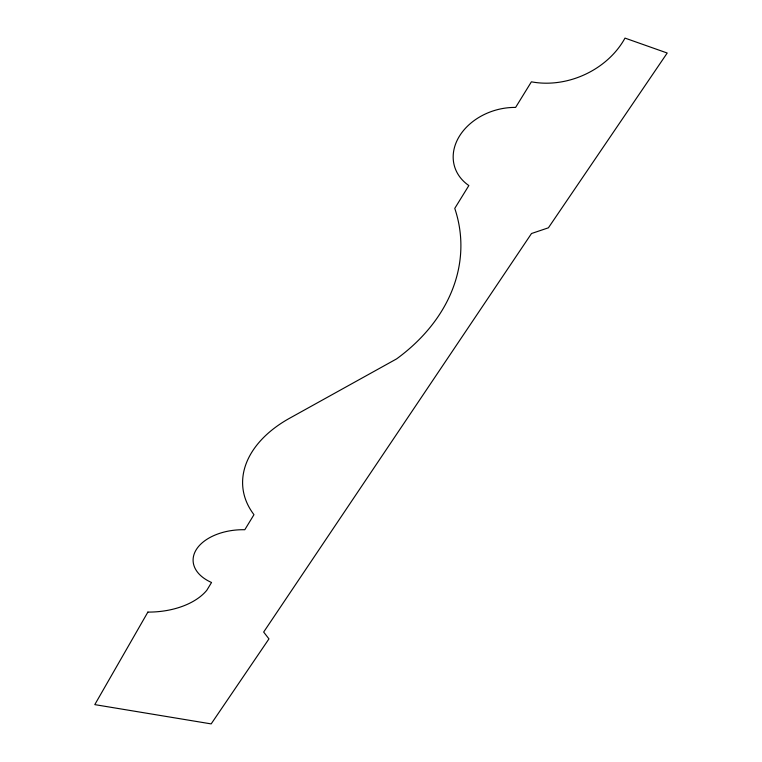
<?xml version="1.0" encoding="UTF-8"?>
<svg xmlns="http://www.w3.org/2000/svg" width="762" height="762" viewBox="0 0 762 762"><rect width="100%" height="100%" fill="white"/><g stroke="black" fill="none" stroke-linecap="round" stroke-linejoin="round"><path stroke-width="1.14" d="M147.876 612.096L94.793 704.621L211.169 723.9L268.957 638.889L263.662 632.05L531.514 233.515L548.402 227.809L667.207 53.026L624.992 38.1A77.153 62.351 -23.6 0 1 531.4 81.81L515.607 107.423A54.921 42.377 -16.3 0 0 459.095 136.722A54.921 42.377 -16.3 0 0 468.849 185.557L454.762 208.388A204.502 153.553 -2.9 0 1 396.564 358.912L290.674 417.652A119.253 76.705 -6.2 0 0 253.975 514.674L244.802 529.733A47.606 28.956 -2.7 0 0 196.367 549.478A47.606 28.956 -2.7 0 0 211.541 582.492L206.826 590.245A64.57 38.719 -0.4 0 1 147.876 612.096"/></g></svg>
